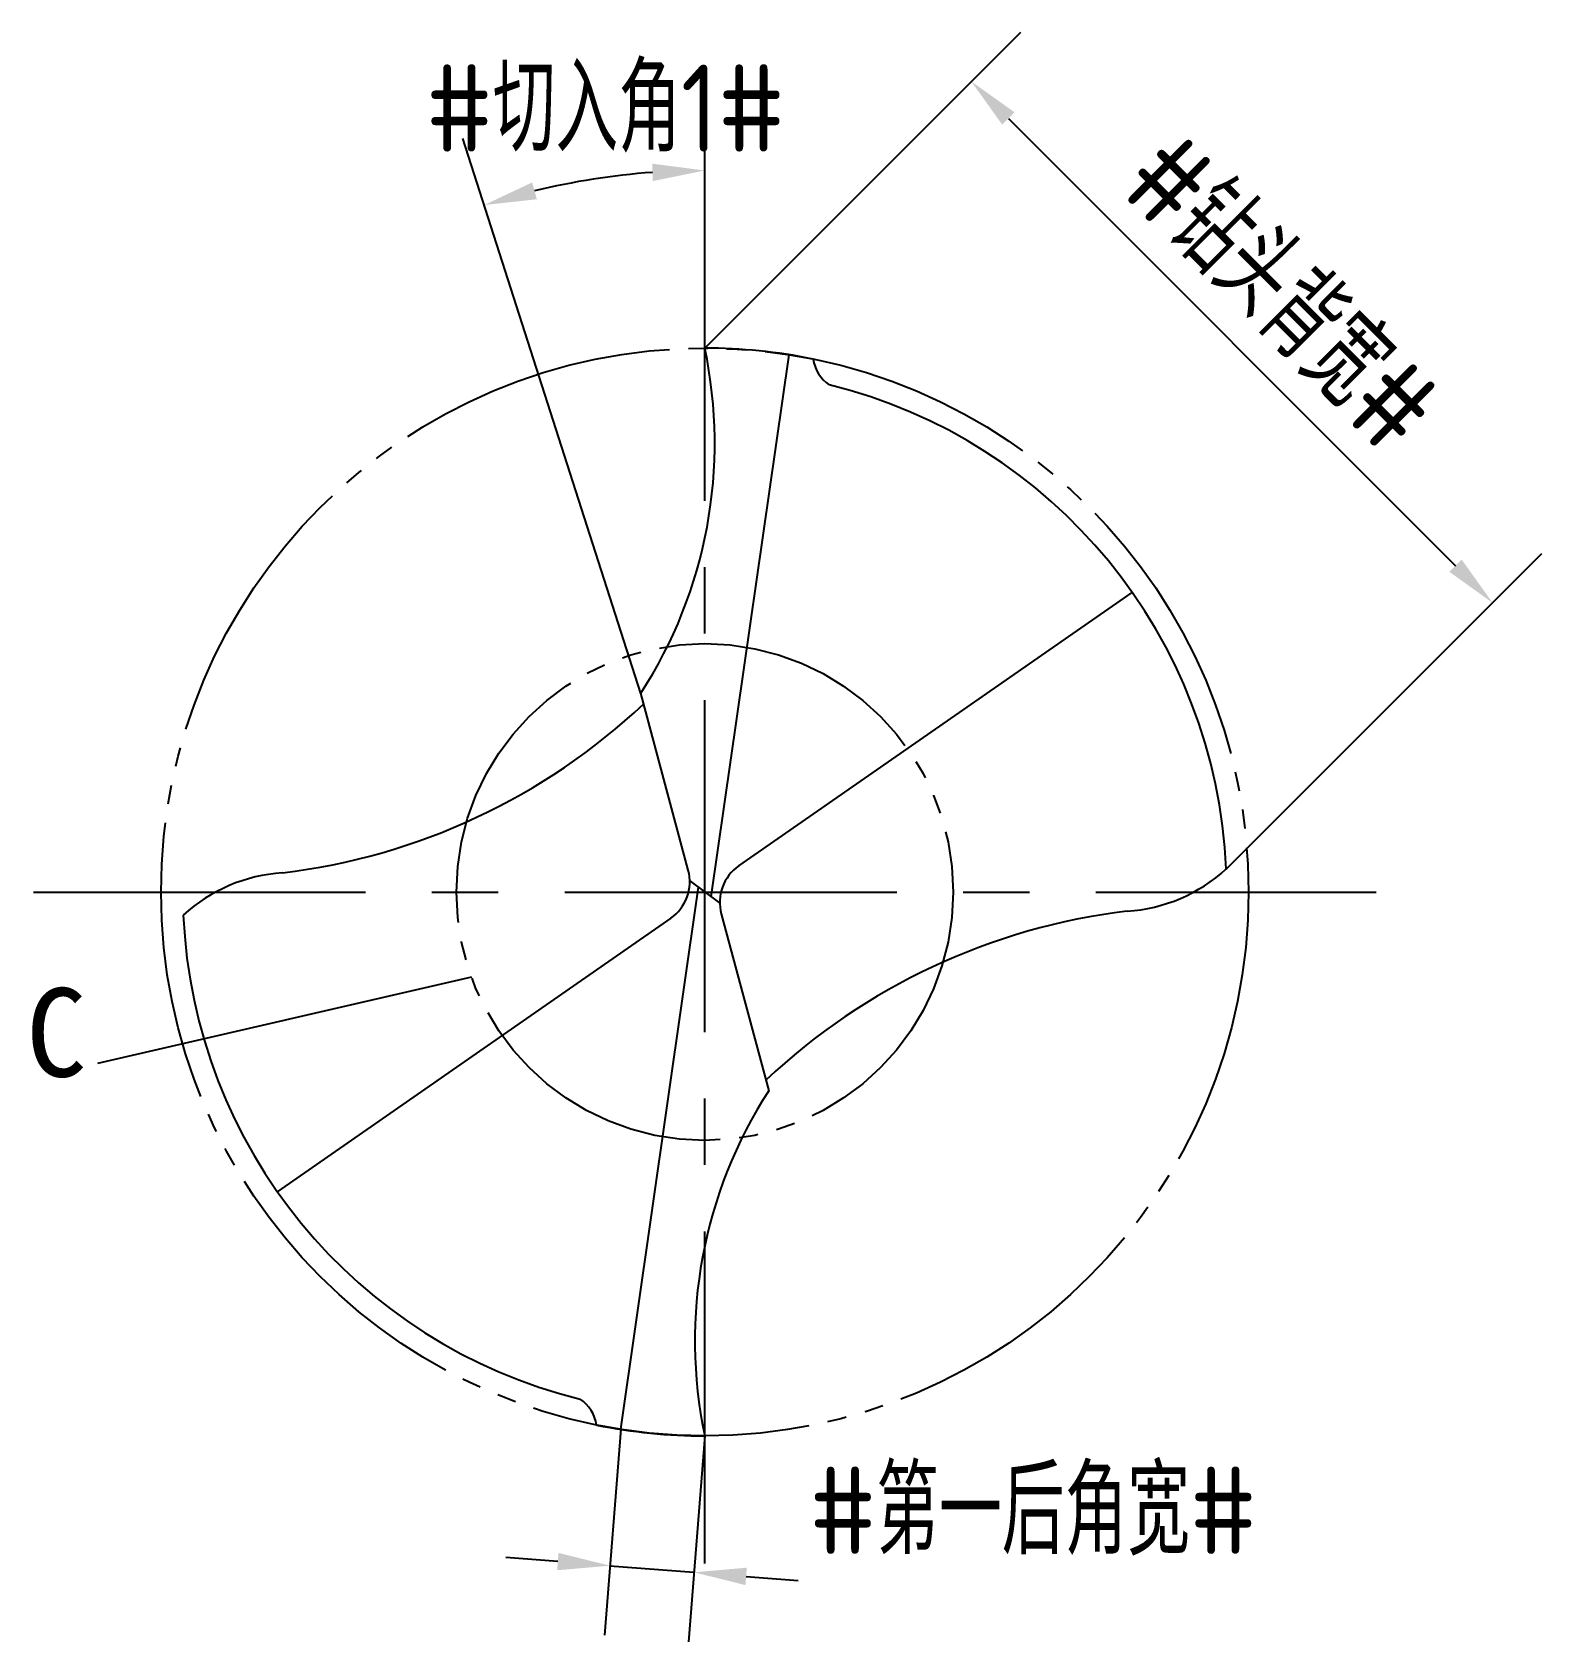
# Model space of a CAD drawing. Header units: millimetres. Extents: x 2040.5 to 2083.8, y 3721.9 to 3768.1.
import ezdxf

# ---------------------------------------------------------------- set-up
doc = ezdxf.new("R2010")
doc.units = ezdxf.units.MM
for name, pattern in [('ACAD_ISO04W100', [30, 24, -3, 0, -3]), ('CENTER', [50.8, 31.75, -6.35, 6.35, -6.35]), ('JIS_09_08', [10.75, 8, -0.55, 0.55, -0.55, 0.55, -0.55])]:
    doc.linetypes.add(name, pattern=pattern)
for name, color, linetype in [('中心线', 2, 'ACAD_ISO04W100'), ('标注', 7, 'Continuous'), ('注释', 3, 'Continuous'), ('虚线轮廓', 1, 'Continuous'), ('轮廓', 4, 'Continuous')]:
    doc.layers.add(name, color=color, linetype=linetype)
doc.styles.add('CFST0', font='gbenor.shx', dxfattribs={"bigfont": 'gbcbig.shx'})
doc.styles.get("Standard").update_dxf_attribs({"font": ''})
doc.styles.get('Standard').set_extended_font_data('Microsoft YaHei')
doc.dimstyles.new('TYToolDesignC1-1', dxfattribs={"dimtxt": 2.5, "dimasz": 1.5, "dimexe": 2, "dimexo": 0, "dimtad": 1, "dimtoh": 1, "dimdec": 3, "dimdsep": 46, "dimtxsty": 'CFST0', "dimcen": 2.502, "dimclrd": 3, "dimclre": 3, "dimclrt": 3, "dimazin": 2, "dimtfac": 1, "dimtdec": 3, "dimtmove": 0, "dimatfit": 3, "dimfxl": 1, "dimarcsym": 0})

# ---------------------------------------------------------------- blocks, each defined once
blk = doc.blocks.new('*D3')
at = {"layer": 'Defpoints', "color": 0, "transparency": 16777216}
for p in [(2055.575, 3763.689), (2059.831, 3759.034), (2058.001, 3749.134), (2059.831, 3743.434), (2059.831, 3743.434)]:
    blk.add_point(p, dxfattribs=at)
at = {"layer": '标注', "color": 3, "lineweight": -2, "transparency": 16777216}
for p, q in [((2059.831, 3759.034), (2059.831, 3766.131)), ((2058.001, 3749.134), (2052.893, 3765.045))]:
    blk.add_line(p, q, dxfattribs=at)
blk.add_arc((2059.831, 3743.434), 20.697, 94.1533, 103.646, dxfattribs=at)
at = {"layer": '标注', "color": 3, "transparency": 16777216}
for points in [[(2058.323, 3764.327), (2058.341, 3763.827), (2059.831, 3764.131)], [(2055.016, 3763.306), (2054.88, 3763.788), (2053.504, 3763.14)]]:
    blk.add_solid(points, dxfattribs=at)
at = {"layer": '标注', "color": 3, "transparency": 16777216, "insert": (2056.981, 3765.905), "char_height": 2.5, "attachment_point": 5, "style": 'CFST0'}
blk.add_mtext('#切入角1#', dxfattribs=at)
blk = doc.blocks.new('*D2')
at = {"layer": 'Defpoints', "color": 0, "transparency": 16777216}
for p in [(2059.831, 3759.034), (2082.431, 3751.734), (2074.791, 3744.094)]:
    blk.add_point(p, dxfattribs=at)
at = {"layer": '标注', "color": 3, "lineweight": -2, "transparency": 16777216}
for p, q in [((2059.831, 3759.034), (2068.895, 3768.098)), ((2068.542, 3765.623), (2081.37, 3752.795)), ((2074.791, 3744.094), (2083.845, 3753.148))]:
    blk.add_line(p, q, dxfattribs=at)
at = {"layer": '标注', "color": 3, "transparency": 16777216}
for points in [[(2068.719, 3765.8), (2068.365, 3765.447), (2067.481, 3766.684)], [(2081.547, 3752.971), (2081.194, 3752.618), (2082.431, 3751.734)]]:
    blk.add_solid(points, dxfattribs=at)
at = {"layer": '标注', "color": 3, "transparency": 16777216, "insert": (2076.35, 3760.603), "char_height": 2.5, "attachment_point": 5, "rotation": 315, "style": 'CFST0'}
blk.add_mtext('#钻头背宽#', dxfattribs=at)
blk = doc.blocks.new('*D1')
at = {"layer": 'Defpoints', "color": 0, "transparency": 16777216}
for p in [(2057.421, 3728.024), (2059.831, 3727.834), (2059.523, 3723.923)]:
    blk.add_point(p, dxfattribs=at)
at = {"layer": '标注', "color": 3, "lineweight": -2, "transparency": 16777216}
for p, q in [((2057.421, 3728.024), (2056.956, 3722.119)), ((2059.831, 3727.834), (2059.366, 3721.93)), ((2055.618, 3724.231), (2054.123, 3724.348)), ((2057.113, 3724.113), (2059.523, 3723.923)), ((2061.019, 3723.806), (2062.514, 3723.688))]:
    blk.add_line(p, q, dxfattribs=at)
at = {"layer": '标注', "color": 3, "transparency": 16777216}
for points in [[(2055.638, 3724.48), (2055.598, 3723.982), (2057.113, 3724.113)], [(2061.038, 3724.055), (2060.999, 3723.556), (2059.523, 3723.923)]]:
    blk.add_solid(points, dxfattribs=at)
at = {"layer": '标注', "color": 3, "transparency": 16777216, "insert": (2069.251, 3725.673), "char_height": 2.5, "attachment_point": 5, "style": 'CFST0'}
blk.add_mtext('#第一后角宽#', dxfattribs=at)

msp = doc.modelspace()

# ---------------------------------------------------------------- linework, layer by layer
at = {"layer": '中心线', "linetype": 'CENTER', "ltscale": 0.3}
for p, q in [((2059.8333, 3724.177), (2059.8333, 3762.6945)), ((2040.5746, 3743.4357), (2079.0921, 3743.4357))]:
    msp.add_line(p, q, dxfattribs=at)
at = {"layer": '注释'}
msp.add_line((2053.1412, 3740.9931), (2042.4159, 3738.5145), dxfattribs=at)
at = {"layer": '虚线轮廓', "color": 7, "linetype": 'JIS_09_08'}
for radius in [15.6, 7.1239]:
    msp.add_circle((2059.8333, 3743.4357), radius, dxfattribs=at)
at = {"layer": '轮廓'}
for p, q in [((2060.0194, 3743.2976), (2062.25, 3758.8474)), ((2060.8124, 3744.1887), (2072.0972, 3752.0309)), ((2059.3602, 3744.0652), (2058.0009, 3749.1379)), ((2059.6473, 3743.5739), (2057.4166, 3728.0241)), ((2059.4036, 3743.7548), (2060.263, 3743.1167)), ((2058.8542, 3742.6828), (2047.5694, 3734.8406)), ((2060.3065, 3742.8063), (2061.6657, 3737.7336))]:
    msp.add_line(p, q, dxfattribs=at)
for centre, radius, start, end in [((2046.9239, 3756.3071), 13.1947, 327.08848, 11.93487), ((2059.8333, 3743.4357), 15.6, 78.52166, 90), ((2064.0387, 3758.8969), 1.1146, 188.9384, 235.41088), ((2059.8333, 3743.4357), 14.976, 2.52799, 76.19846), ((2045.5301, 3762.1666), 18.3122, 276.85238, 313.27226), ((2048.0234, 3739.3154), 4.68, 93.77839, 132.32981), ((2058.1238, 3743.7339), 1.28, 304.79663, 15), ((2061.5429, 3743.1376), 1.28, 124.79663, 195), ((2071.6432, 3747.5561), 4.68, 273.77839, 312.32981), ((2059.8333, 3743.4357), 14.976, 182.52799, 256.19846), ((2074.1365, 3724.7049), 18.3122, 96.85238, 133.27226), ((2072.7428, 3730.5644), 13.1947, 147.08848, 191.93487), ((2055.6279, 3727.9746), 1.1146, 8.9384, 55.41088), ((2059.8333, 3743.4357), 15.6, 258.52166, 270)]:
    msp.add_arc(centre, radius, start, end, dxfattribs=at)

# ---------------------------------------------------------------- texts
at = {"layer": '注释', "insert": (2040.365, 3740.679), "char_height": 2.53935, "width": 21.860635, "attachment_point": 1}
msp.add_mtext('{\\f宋体|b0|i0|c134|p2;C}', dxfattribs=at)

# ---------------------------------------------------------------- dimensions: what is measured, and where the dimension line sits
at = {"layer": '标注'}
dim = msp.add_linear_dim(base=(2082.4311, 3751.7339), p1=(2059.8311, 3759.0339), p2=(2074.7911, 3744.0939), angle=315, text='#钻头背宽#', dimstyle='TYToolDesignC1-1', dxfattribs=at)
dim.commit()
dim.dimension.update_dxf_attribs({"geometry": '*D2', "text_midpoint": (2076.3502, 3760.603)})
dim = msp.add_angular_dim_2l(base=(2055.5752, 3763.6888), line1=((2059.8311, 3743.4339), (2059.8311, 3759.0339)), line2=((2059.8311, 3743.4339), (2058.0011, 3749.1339)), text='#切入角1#', dimstyle='TYToolDesignC1-1', dxfattribs=at)
dim.commit()
dim.dimension.update_dxf_attribs({"geometry": '*D3', "text_midpoint": (2056.9811, 3763.9339), "dimtype": 162})
dim = msp.add_linear_dim(base=(2059.5234, 3723.9234), p1=(2057.4211, 3728.0239), p2=(2059.8311, 3727.8339), angle=355.5, text='#第一后角宽#', dimstyle='TYToolDesignC1-1', dxfattribs=at)
dim.commit()
dim.dimension.update_dxf_attribs({"geometry": '*D1', "text_midpoint": (2069.2513, 3723.688), "dimtype": 160})

doc.saveas('drawing.dxf')
